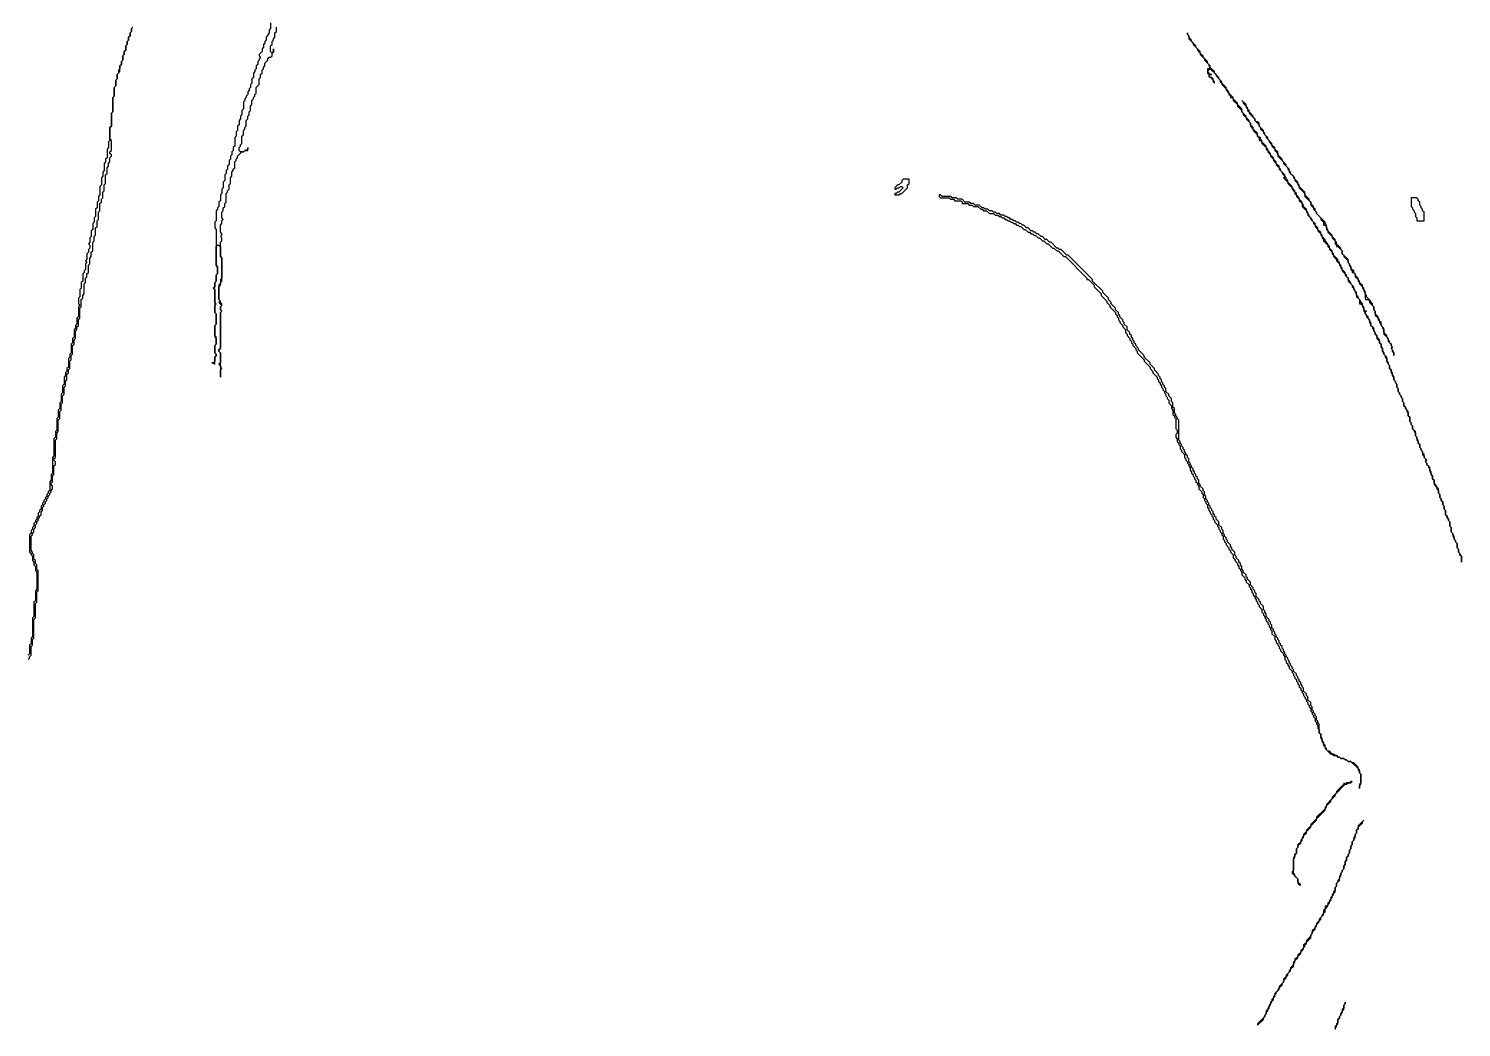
# Model space of a CAD drawing. Header units: metres. Extents: x 0 to 100, y 0 to 141.
# Drawn here: x 14.26 to 39.23, y 81.76 to 99.18 of the extents above; entities that cross this region are included whole.
import ezdxf

# ---------------------------------------------------------------- set-up
doc = ezdxf.new("R2010")
doc.units = ezdxf.units.M

msp = doc.modelspace()

# ---------------------------------------------------------------- linework, layer by layer
for points in [[(14.25, 88.175), (14.275, 88.2), (14.275, 88.225), (14.3, 88.25), (14.3, 88.4), (14.325, 88.425), (14.325, 88.525), (14.35, 88.55), (14.35, 88.875), (14.375, 88.9), (14.375, 89.15), (14.4, 89.175), (14.4, 89.35), (14.425, 89.375), (14.425, 89.725), (14.4, 89.75), (14.4, 89.825), (14.375, 89.85), (14.375, 89.9), (14.35, 89.925), (14.35, 90), (14.325, 90.025), (14.325, 90.05), (14.3, 90.075), (14.3, 90.325), (14.325, 90.35), (14.325, 90.375), (14.35, 90.4), (14.35, 90.45), (14.375, 90.475), (14.375, 90.525), (14.4, 90.55), (14.4, 90.575), (14.425, 90.6), (14.425, 90.625), (14.45, 90.65), (14.45, 90.675), (14.475, 90.7), (14.475, 90.75), (14.5, 90.775), (14.5, 90.825), (14.525, 90.85), (14.525, 90.875), (14.55, 90.9), (14.55, 90.925), (14.575, 90.95), (14.575, 90.975), (14.6, 91), (14.6, 91.025), (14.625, 91.05), (14.625, 91.075), (14.65, 91.1), (14.65, 91.125), (14.675, 91.15), (14.675, 91.2), (14.65, 91.225), (14.65, 91.25), (14.675, 91.275), (14.675, 91.375), (14.7, 91.4), (14.7, 91.55), (14.725, 91.575), (14.725, 91.625), (14.7, 91.65), (14.7, 91.675), (14.725, 91.7), (14.725, 92), (14.75, 92.025), (14.75, 92.125), (14.775, 92.15), (14.775, 92.35), (14.8, 92.375), (14.8, 92.5), (14.825, 92.525), (14.825, 92.625), (14.85, 92.65), (14.85, 92.775), (14.875, 92.8), (14.875, 92.925), (14.9, 92.95), (14.9, 93.025), (14.925, 93.05), (14.925, 93.15), (14.95, 93.175), (14.95, 93.225), (14.975, 93.25), (14.975, 93.375), (15, 93.4), (15, 93.475), (15.025, 93.5), (15.025, 93.65), (15.05, 93.675), (15.05, 93.75), (15.075, 93.775), (15.075, 93.9), (15.1, 93.925), (15.1, 93.975), (15.125, 94), (15.125, 94.1), (15.15, 94.125), (15.15, 94.3), (15.175, 94.325), (15.175, 94.45), (15.2, 94.475), (15.2, 94.525), (15.225, 94.55), (15.225, 94.725), (15.25, 94.75), (15.25, 94.825), (15.275, 94.85), (15.275, 94.9), (15.3, 94.925), (15.3, 95.05), (15.325, 95.075), (15.325, 95.175), (15.35, 95.2), (15.35, 95.275), (15.375, 95.3), (15.375, 95.45), (15.4, 95.475), (15.4, 95.55), (15.425, 95.575), (15.425, 95.7), (15.45, 95.725), (15.45, 95.825), (15.475, 95.85), (15.475, 95.975), (15.5, 96), (15.5, 96.125), (15.525, 96.15), (15.525, 96.2), (15.55, 96.225), (15.55, 96.325), (15.575, 96.35), (15.575, 96.45), (15.6, 96.475), (15.6, 96.625), (15.625, 96.65), (15.625, 96.75), (15.65, 96.775), (15.65, 96.825), (15.675, 96.85), (15.675, 96.925), (15.7, 96.95), (15.7, 96.975), (15.675, 97), (15.675, 97.025), (15.7, 97.05), (15.7, 97.225), (15.675, 97.25), (15.675, 97.45), (15.7, 97.475), (15.7, 97.7), (15.725, 97.725), (15.725, 97.975), (15.75, 98), (15.75, 98.15), (15.775, 98.175), (15.775, 98.275), (15.8, 98.3), (15.8, 98.375), (15.85, 98.425), (15.85, 98.525), (15.875, 98.55), (15.875, 98.6), (15.9, 98.625), (15.9, 98.7), (15.925, 98.725), (15.925, 98.775), (15.95, 98.8), (15.95, 98.875), (15.975, 98.9), (15.975, 98.95), (16, 98.975), (16, 99.025), (16.025, 99.05), (16.025, 99.1), (16.05, 99.125), (16.05, 99.175), (16.075, 99.2)], [(16.075, 99.2), (16.05, 99.175), (16.05, 99.125), (16.025, 99.1), (16.025, 99.05), (16, 99.025), (16, 98.975), (15.975, 98.95), (15.975, 98.9), (15.95, 98.875), (15.95, 98.8), (15.925, 98.775), (15.925, 98.725), (15.9, 98.7), (15.9, 98.625), (15.875, 98.6), (15.875, 98.55), (15.85, 98.525), (15.85, 98.475), (15.825, 98.45), (15.825, 98.4), (15.8, 98.375), (15.8, 98.3), (15.775, 98.275), (15.775, 98.175), (15.75, 98.15), (15.75, 98), (15.725, 97.975), (15.725, 97.725), (15.7, 97.7), (15.7, 97.475), (15.675, 97.45), (15.675, 97.225), (15.65, 97.2), (15.65, 97.1), (15.625, 97.075), (15.625, 96.925), (15.6, 96.9), (15.6, 96.85), (15.575, 96.825), (15.575, 96.7), (15.55, 96.675), (15.55, 96.6), (15.525, 96.575), (15.525, 96.45), (15.5, 96.425), (15.5, 96.275), (15.475, 96.25), (15.475, 96.175), (15.45, 96.15), (15.45, 96.05), (15.425, 96.025), (15.425, 95.9), (15.4, 95.875), (15.4, 95.8), (15.375, 95.775), (15.375, 95.675), (15.35, 95.65), (15.35, 95.55), (15.325, 95.525), (15.325, 95.45), (15.3, 95.425), (15.325, 95.4), (15.325, 95.35), (15.3, 95.325), (15.3, 95.275), (15.275, 95.25), (15.275, 95.15), (15.25, 95.125), (15.275, 95.1), (15.25, 95.075), (15.25, 94.975), (15.225, 94.95), (15.225, 94.925), (15.2, 94.9), (15.2, 94.775), (15.175, 94.75), (15.175, 94.65), (15.15, 94.625), (15.15, 94.5), (15.125, 94.475), (15.125, 94.375), (15.15, 94.35), (15.125, 94.325), (15.125, 94.15), (15.1, 94.125), (15.1, 94.025), (15.075, 94), (15.075, 93.95), (15.05, 93.925), (15.05, 93.8), (15.025, 93.775), (15.025, 93.7), (15, 93.675), (15, 93.525), (14.975, 93.5), (14.975, 93.45), (14.95, 93.425), (14.95, 93.275), (14.925, 93.25), (14.925, 93.2), (14.9, 93.175), (14.9, 93.125), (14.875, 93.1), (14.875, 92.975), (14.85, 92.95), (14.85, 92.825), (14.825, 92.8), (14.825, 92.675), (14.8, 92.65), (14.8, 92.55), (14.775, 92.525), (14.775, 92.4), (14.75, 92.375), (14.75, 92.175), (14.725, 92.15), (14.725, 92.05), (14.7, 92.025), (14.7, 91.725), (14.675, 91.7), (14.675, 91.425), (14.65, 91.4), (14.65, 91.3), (14.625, 91.275), (14.625, 91.125), (14.6, 91.1), (14.6, 91.075), (14.575, 91.05), (14.575, 91.025), (14.55, 91), (14.55, 90.975), (14.525, 90.95), (14.525, 90.925), (14.5, 90.9), (14.5, 90.875), (14.475, 90.85), (14.475, 90.8), (14.45, 90.775), (14.45, 90.75), (14.425, 90.725), (14.425, 90.675), (14.4, 90.65), (14.4, 90.625), (14.375, 90.6), (14.375, 90.575), (14.35, 90.55), (14.35, 90.5), (14.325, 90.475), (14.325, 90.45), (14.3, 90.425), (14.3, 90.375), (14.275, 90.35), (14.275, 90.05), (14.3, 90.025), (14.3, 90), (14.325, 89.975), (14.325, 89.9), (14.35, 89.875), (14.35, 89.825), (14.375, 89.8), (14.375, 89.725), (14.4, 89.7), (14.4, 89.4), (14.375, 89.375), (14.375, 89.2), (14.35, 89.175), (14.35, 88.925), (14.325, 88.9), (14.325, 88.575), (14.3, 88.55), (14.3, 88.45), (14.275, 88.425), (14.275, 88.275), (14.25, 88.25)], [(18.475, 99.275), (18.475, 99.175), (18.45, 99.15), (18.45, 99.1), (18.425, 99.075), (18.425, 99.05), (18.4, 99.025), (18.4, 98.975), (18.375, 98.95), (18.375, 98.925), (18.35, 98.9), (18.35, 98.85), (18.325, 98.825), (18.325, 98.775), (18.275, 98.725), (18.275, 98.7), (18.3, 98.675), (18.275, 98.65), (18.275, 98.625), (18.25, 98.6), (18.25, 98.55), (18.225, 98.525), (18.225, 98.475), (18.2, 98.45), (18.2, 98.425), (18.175, 98.4), (18.175, 98.325), (18.15, 98.3), (18.15, 98.225), (18.125, 98.2), (18.125, 98.15), (18.1, 98.125), (18.1, 98.1), (18.075, 98.075), (18.075, 98.025), (18.05, 98), (18.05, 97.975), (18.025, 97.95), (18.025, 97.925), (18, 97.9), (18, 97.775), (17.975, 97.75), (17.975, 97.675), (17.95, 97.65), (17.95, 97.6), (17.925, 97.575), (17.925, 97.5), (17.9, 97.475), (17.9, 97.4), (17.875, 97.375), (17.875, 97.3), (17.85, 97.275), (17.85, 97.125), (17.825, 97.1), (17.825, 97.05), (17.8, 97.025), (17.8, 96.975), (17.775, 96.95), (17.775, 96.9), (17.75, 96.875), (17.75, 96.8), (17.725, 96.775), (17.725, 96.725), (17.7, 96.7), (17.7, 96.65), (17.675, 96.625), (17.675, 96.525), (17.65, 96.5), (17.65, 96.4), (17.625, 96.375), (17.625, 96.3), (17.6, 96.275), (17.6, 96.175), (17.575, 96.15), (17.575, 96.075), (17.55, 96.05), (17.55, 96.025), (17.525, 96), (17.525, 95.825), (17.5, 95.8), (17.5, 95.7), (17.525, 95.675), (17.525, 95.05), (17.55, 95.025), (17.55, 94.9), (17.525, 94.875), (17.525, 94.775), (17.5, 94.75), (17.5, 94.675), (17.475, 94.65), (17.5, 94.625), (17.5, 94.225), (17.525, 94.2), (17.525, 94.025), (17.5, 94), (17.5, 93.8), (17.525, 93.775), (17.525, 93.675), (17.5, 93.65), (17.5, 93.525), (17.525, 93.5), (17.525, 93.475), (17.5, 93.45), (17.5, 93.375), (17.475, 93.35), (17.45, 93.35), (17.475, 93.35), (17.5, 93.325), (17.5, 93.45), (17.525, 93.475), (17.525, 93.5), (17.5, 93.525), (17.5, 93.65), (17.525, 93.675), (17.525, 93.8), (17.5, 93.825), (17.5, 94), (17.525, 94.025), (17.525, 94.2), (17.5, 94.225), (17.5, 94.35), (17.525, 94.375), (17.5, 94.4), (17.5, 94.625), (17.475, 94.65), (17.5, 94.675), (17.5, 94.75), (17.525, 94.775), (17.525, 94.875), (17.55, 94.9), (17.55, 95.025), (17.525, 95.05), (17.525, 95.375), (17.55, 95.4), (17.575, 95.4), (17.6, 95.375), (17.6, 95.2), (17.625, 95.175), (17.625, 94.825), (17.6, 94.8), (17.6, 94.725), (17.575, 94.7), (17.575, 94.45), (17.6, 94.425), (17.575, 94.4), (17.625, 94.35), (17.6, 94.325), (17.6, 94.275), (17.625, 94.25), (17.6, 94.225), (17.6, 93.6), (17.575, 93.575), (17.575, 93.55), (17.6, 93.525), (17.6, 93.35), (17.575, 93.325), (17.6, 93.3), (17.6, 93.1), (17.6, 93.225), (17.625, 93.25), (17.6, 93.275), (17.6, 93.525), (17.575, 93.55), (17.575, 93.575), (17.6, 93.6), (17.6, 94.225), (17.625, 94.25), (17.6, 94.275), (17.6, 94.325), (17.625, 94.35), (17.625, 94.375), (17.6, 94.4), (17.6, 94.425), (17.575, 94.45), (17.575, 94.675), (17.6, 94.7), (17.6, 94.75), (17.625, 94.775), (17.625, 95.175), (17.6, 95.2), (17.6, 95.45), (17.625, 95.475), (17.625, 95.525), (17.6, 95.55), (17.625, 95.575), (17.625, 95.6), (17.6, 95.625), (17.6, 95.75), (17.625, 95.775), (17.625, 95.825), (17.65, 95.85), (17.625, 95.875), (17.625, 95.975), (17.65, 96), (17.65, 96.05), (17.675, 96.075), (17.675, 96.125), (17.7, 96.15), (17.7, 96.3), (17.725, 96.325), (17.725, 96.35), (17.75, 96.375), (17.75, 96.45), (17.775, 96.475), (17.775, 96.575), (17.8, 96.6), (17.8, 96.675), (17.825, 96.7), (17.825, 96.725), (17.85, 96.75), (17.85, 96.85), (17.875, 96.875), (17.875, 96.9), (17.9, 96.925), (17.9, 96.95), (17.975, 97.025), (18, 97.025), (18.025, 97.05), (18.075, 97.05), (18.075, 97.1), (18.075, 97.075), (18.05, 97.05), (18.025, 97.05), (18, 97.025), (17.95, 97.025), (17.925, 97.05), (17.925, 97.1), (17.95, 97.125), (17.95, 97.15), (17.975, 97.175), (17.975, 97.3), (18, 97.325), (18, 97.4), (18.025, 97.425), (18.025, 97.45), (18.05, 97.475), (18.05, 97.575), (18.075, 97.6), (18.075, 97.65), (18.1, 97.675), (18.1, 97.725), (18.125, 97.75), (18.125, 97.825), (18.15, 97.85), (18.15, 97.925), (18.175, 97.95), (18.175, 97.975), (18.2, 98), (18.2, 98.025), (18.225, 98.05), (18.225, 98.15), (18.275, 98.2), (18.275, 98.3), (18.3, 98.325), (18.3, 98.375), (18.325, 98.4), (18.325, 98.45), (18.35, 98.475), (18.35, 98.5), (18.375, 98.525), (18.375, 98.575), (18.425, 98.625), (18.425, 98.65), (18.45, 98.675), (18.475, 98.675), (18.5, 98.7), (18.5, 98.75), (18.525, 98.775), (18.525, 98.825), (18.525, 98.775), (18.5, 98.75), (18.475, 98.775), (18.475, 98.875), (18.5, 98.9), (18.5, 98.95), (18.525, 98.975), (18.525, 99), (18.55, 99.025), (18.55, 99.1), (18.575, 99.125), (18.575, 99.2)], [(37.025, 81.75), (37.05, 81.775), (37.05, 81.8), (37.075, 81.825), (37.075, 81.9), (37.1, 81.925), (37.1, 81.95), (37.125, 81.975), (37.125, 82), (37.15, 82.025), (37.15, 82.05), (37.175, 82.075), (37.175, 82.15), (37.2, 82.175), (37.2, 82.2), (37.2, 82.175), (37.175, 82.15), (37.175, 82.1), (37.15, 82.075), (37.15, 82.025), (37.125, 82), (37.125, 81.975), (37.1, 81.95), (37.1, 81.925), (37.075, 81.9), (37.075, 81.85), (37.05, 81.825), (37.05, 81.8), (37.025, 81.775), (37.025, 81.725)]]:
    msp.add_lwpolyline(points)
for points in [[(34.45, 99.1), (34.45, 99.075), (34.475, 99.05), (34.475, 99), (34.55, 98.925), (34.55, 98.9), (34.625, 98.825), (34.625, 98.8), (34.675, 98.75), (34.675, 98.725), (34.75, 98.65), (34.75, 98.625), (34.825, 98.55), (34.825, 98.525), (34.85, 98.5), (34.825, 98.475), (34.8, 98.475), (34.8, 98.4), (34.825, 98.375), (34.825, 98.35), (34.9, 98.275), (34.9, 98.25), (34.925, 98.225), (34.925, 98.25), (34.9, 98.275), (34.9, 98.3), (34.875, 98.325), (34.85, 98.325), (34.825, 98.35), (34.85, 98.375), (34.875, 98.375), (34.85, 98.375), (34.8, 98.425), (34.85, 98.475), (34.95, 98.375), (34.95, 98.35), (35.025, 98.275), (35.025, 98.25), (35.05, 98.225), (35.05, 98.2), (35.125, 98.125), (35.125, 98.1), (35.175, 98.05), (35.175, 98.025), (35.2, 98), (35.2, 97.975), (35.225, 97.975), (35.25, 97.95), (35.25, 97.925), (35.325, 97.85), (35.325, 97.825), (35.4, 97.75), (35.4, 97.725), (35.425, 97.7), (35.425, 97.675), (35.475, 97.625), (35.475, 97.6), (35.55, 97.525), (35.55, 97.475), (35.6, 97.425), (35.6, 97.4), (35.675, 97.325), (35.675, 97.3), (35.7, 97.275), (35.7, 97.225), (35.725, 97.225), (35.75, 97.2), (35.75, 97.175), (35.825, 97.1), (35.825, 97.075), (35.85, 97.05), (35.85, 97.025), (35.9, 96.975), (35.9, 96.95), (35.95, 96.9), (35.95, 96.875), (36, 96.825), (36, 96.8), (36.05, 96.75), (36.05, 96.725), (36.1, 96.675), (36.1, 96.65), (36.15, 96.6), (36.125, 96.575), (36.2, 96.5), (36.2, 96.475), (36.275, 96.4), (36.275, 96.375), (36.325, 96.325), (36.325, 96.3), (36.35, 96.275), (36.35, 96.25), (36.4, 96.2), (36.4, 96.175), (36.45, 96.125), (36.45, 96.075), (36.525, 96), (36.525, 95.975), (36.55, 95.95), (36.55, 95.925), (36.6, 95.875), (36.6, 95.85), (36.65, 95.8), (36.65, 95.775), (36.675, 95.75), (36.675, 95.725), (36.725, 95.675), (36.725, 95.65), (36.775, 95.6), (36.775, 95.575), (36.8, 95.55), (36.8, 95.525), (36.825, 95.5), (36.825, 95.475), (36.9, 95.4), (36.9, 95.375), (36.925, 95.35), (36.925, 95.325), (36.975, 95.275), (36.975, 95.25), (37, 95.225), (37, 95.2), (37.05, 95.15), (37.05, 95.125), (37.1, 95.075), (37.1, 95.05), (37.125, 95.025), (37.125, 95), (37.15, 94.975), (37.15, 94.95), (37.2, 94.9), (37.2, 94.875), (37.25, 94.825), (37.25, 94.775), (37.325, 94.7), (37.325, 94.675), (37.35, 94.65), (37.35, 94.625), (37.375, 94.6), (37.375, 94.575), (37.4, 94.55), (37.4, 94.5), (37.45, 94.45), (37.45, 94.375), (37.475, 94.375), (37.5, 94.35), (37.5, 94.325), (37.525, 94.3), (37.525, 94.25), (37.55, 94.225), (37.55, 94.2), (37.575, 94.175), (37.575, 94.15), (37.625, 94.1), (37.625, 94.05), (37.65, 94.025), (37.65, 94), (37.675, 93.975), (37.675, 93.95), (37.7, 93.925), (37.7, 93.9), (37.725, 93.875), (37.725, 93.85), (37.75, 93.825), (37.75, 93.775), (37.8, 93.725), (37.8, 93.7), (37.825, 93.675), (37.825, 93.625), (37.85, 93.6), (37.85, 93.55), (37.875, 93.525), (37.875, 93.5), (37.9, 93.475), (37.9, 93.45), (37.925, 93.425), (37.925, 93.375), (37.95, 93.35), (37.95, 93.325), (37.975, 93.3), (37.975, 93.25), (38, 93.225), (38, 93.175), (38.025, 93.15), (38.025, 93.125), (38.05, 93.1), (38.05, 93.05), (38.075, 93.025), (38.075, 93), (38.1, 92.975), (38.1, 92.925), (38.125, 92.9), (38.125, 92.85), (38.15, 92.825), (38.15, 92.8), (38.175, 92.775), (38.175, 92.75), (38.2, 92.725), (38.2, 92.675), (38.225, 92.65), (38.225, 92.6), (38.25, 92.575), (38.25, 92.55), (38.275, 92.525), (38.275, 92.5), (38.3, 92.475), (38.3, 92.425), (38.325, 92.4), (38.325, 92.325), (38.35, 92.3), (38.35, 92.275), (38.375, 92.25), (38.375, 92.2), (38.4, 92.175), (38.4, 92.15), (38.425, 92.125), (38.425, 92.075), (38.45, 92.05), (38.45, 92), (38.475, 91.975), (38.475, 91.95), (38.5, 91.925), (38.5, 91.875), (38.525, 91.85), (38.525, 91.825), (38.55, 91.8), (38.55, 91.75), (38.575, 91.725), (38.575, 91.7), (38.6, 91.675), (38.6, 91.625), (38.625, 91.6), (38.625, 91.575), (38.65, 91.55), (38.65, 91.525), (38.675, 91.5), (38.675, 91.45), (38.7, 91.425), (38.7, 91.4), (38.725, 91.375), (38.725, 91.325), (38.75, 91.3), (38.75, 91.225), (38.8, 91.175), (38.8, 91.15), (38.825, 91.125), (38.825, 91.075), (38.85, 91.05), (38.85, 91), (38.875, 90.975), (38.875, 90.95), (38.9, 90.925), (38.9, 90.875), (38.925, 90.85), (38.925, 90.8), (38.95, 90.775), (38.95, 90.7), (38.975, 90.675), (38.975, 90.65), (39, 90.625), (39, 90.6), (39.025, 90.575), (39.025, 90.5), (39.05, 90.475), (39.05, 90.4), (39.075, 90.375), (39.075, 90.325), (39.1, 90.3), (39.1, 90.275), (39.125, 90.25), (39.125, 90.225), (39.15, 90.2), (39.15, 90.125), (39.175, 90.1), (39.175, 90.05), (39.2, 90.025), (39.2, 90), (39.225, 89.975), (39.225, 89.875), (39.225, 89.975), (39.2, 90), (39.2, 90.025), (39.175, 90.05), (39.175, 90.1), (39.15, 90.125), (39.15, 90.2), (39.125, 90.225), (39.125, 90.25), (39.1, 90.275), (39.1, 90.325), (39.075, 90.35), (39.075, 90.375), (39.05, 90.4), (39.05, 90.475), (39.025, 90.5), (39.025, 90.575), (39, 90.6), (39, 90.625), (38.975, 90.65), (38.975, 90.675), (38.95, 90.7), (38.95, 90.775), (38.925, 90.8), (38.925, 90.85), (38.9, 90.875), (38.9, 90.925), (38.875, 90.95), (38.875, 90.975), (38.85, 91), (38.85, 91.05), (38.825, 91.075), (38.825, 91.15), (38.8, 91.175), (38.8, 91.2), (38.75, 91.25), (38.75, 91.3), (38.725, 91.325), (38.725, 91.375), (38.7, 91.4), (38.7, 91.45), (38.675, 91.475), (38.675, 91.525), (38.625, 91.575), (38.625, 91.6), (38.6, 91.625), (38.625, 91.65), (38.575, 91.7), (38.575, 91.75), (38.55, 91.775), (38.55, 91.8), (38.525, 91.825), (38.525, 91.85), (38.5, 91.875), (38.5, 91.925), (38.475, 91.95), (38.475, 92), (38.45, 92.025), (38.45, 92.05), (38.425, 92.075), (38.425, 92.15), (38.375, 92.2), (38.375, 92.25), (38.35, 92.275), (38.35, 92.3), (38.325, 92.325), (38.325, 92.4), (38.3, 92.425), (38.3, 92.5), (38.25, 92.55), (38.25, 92.575), (38.225, 92.6), (38.225, 92.65), (38.2, 92.675), (38.2, 92.725), (38.175, 92.75), (38.175, 92.775), (38.15, 92.8), (38.15, 92.825), (38.125, 92.85), (38.125, 92.9), (38.1, 92.925), (38.1, 92.975), (38.075, 93), (38.075, 93.025), (38.05, 93.05), (38.05, 93.1), (38.025, 93.125), (38.025, 93.175), (38, 93.2), (38, 93.225), (37.975, 93.25), (37.975, 93.3), (37.95, 93.325), (37.95, 93.35), (37.925, 93.375), (37.925, 93.45), (37.875, 93.5), (37.875, 93.525), (37.85, 93.55), (37.85, 93.6), (37.825, 93.625), (37.825, 93.675), (37.8, 93.7), (37.8, 93.75), (37.75, 93.8), (37.75, 93.825), (37.725, 93.85), (37.725, 93.875), (37.7, 93.9), (37.7, 93.95), (37.65, 94), (37.65, 94.05), (37.625, 94.075), (37.625, 94.1), (37.6, 94.125), (37.6, 94.15), (37.55, 94.2), (37.55, 94.225), (37.575, 94.25), (37.55, 94.25), (37.525, 94.275), (37.525, 94.325), (37.5, 94.35), (37.5, 94.375), (37.475, 94.4), (37.475, 94.425), (37.425, 94.475), (37.425, 94.5), (37.4, 94.525), (37.4, 94.575), (37.35, 94.625), (37.35, 94.675), (37.3, 94.725), (37.3, 94.75), (37.25, 94.8), (37.25, 94.825), (37.225, 94.85), (37.225, 94.875), (37.2, 94.9), (37.2, 94.925), (37.15, 94.975), (37.15, 95), (37.125, 95.025), (37.125, 95.05), (37.1, 95.075), (37.1, 95.1), (37.075, 95.125), (37.075, 95.15), (37, 95.225), (37, 95.25), (36.975, 95.275), (36.975, 95.3), (36.925, 95.35), (36.925, 95.375), (36.9, 95.4), (36.9, 95.425), (36.85, 95.475), (36.85, 95.5), (36.8, 95.55), (36.8, 95.575), (36.775, 95.6), (36.775, 95.625), (36.725, 95.675), (36.725, 95.7), (36.675, 95.75), (36.675, 95.775), (36.625, 95.825), (36.625, 95.85), (36.575, 95.9), (36.575, 95.925), (36.55, 95.95), (36.55, 95.975), (36.525, 96), (36.525, 96.025), (36.475, 96.075), (36.475, 96.1), (36.45, 96.125), (36.45, 96.15), (36.4, 96.2), (36.4, 96.225), (36.35, 96.275), (36.35, 96.3), (36.325, 96.325), (36.325, 96.35), (36.275, 96.4), (36.275, 96.425), (36.2, 96.5), (36.2, 96.525), (36.175, 96.55), (36.175, 96.575), (36.15, 96.6), (36.15, 96.625), (36.075, 96.7), (36.075, 96.725), (36.05, 96.75), (36.05, 96.775), (36, 96.825), (36, 96.85), (35.95, 96.9), (35.95, 96.925), (35.9, 96.975), (35.9, 97), (35.85, 97.05), (35.85, 97.075), (35.825, 97.1), (35.825, 97.125), (35.75, 97.2), (35.75, 97.225), (35.725, 97.25), (35.725, 97.275), (35.7, 97.275), (35.675, 97.3), (35.675, 97.35), (35.6, 97.425), (35.6, 97.45), (35.55, 97.5), (35.55, 97.525), (35.525, 97.55), (35.525, 97.575), (35.475, 97.625), (35.475, 97.65), (35.4, 97.725), (35.4, 97.775), (35.325, 97.85), (35.325, 97.875), (35.25, 97.95), (35.25, 97.975), (35.175, 98.05), (35.175, 98.075), (35.125, 98.125), (35.125, 98.15), (35.05, 98.225), (35.05, 98.25), (35, 98.3), (35, 98.325), (34.925, 98.4), (34.925, 98.425), (34.85, 98.5), (34.85, 98.525), (34.8, 98.575), (34.8, 98.6), (34.725, 98.675), (34.725, 98.7), (34.675, 98.75), (34.675, 98.775), (34.6, 98.85), (34.6, 98.875), (34.525, 98.95), (34.525, 98.975), (34.475, 99.025), (34.475, 99.05), (34.45, 99.075)], [(35.4, 97.925), (35.425, 97.9), (35.425, 97.875), (35.475, 97.825), (35.475, 97.8), (35.5, 97.775), (35.5, 97.75), (35.525, 97.725), (35.525, 97.7), (35.625, 97.6), (35.625, 97.575), (35.7, 97.5), (35.7, 97.475), (35.725, 97.45), (35.725, 97.425), (35.775, 97.375), (35.775, 97.35), (35.825, 97.3), (35.825, 97.275), (35.875, 97.225), (35.875, 97.2), (35.925, 97.15), (35.925, 97.125), (35.975, 97.075), (35.975, 97.05), (36.025, 97), (36.025, 96.95), (36.125, 96.85), (36.125, 96.825), (36.2, 96.75), (36.2, 96.725), (36.225, 96.7), (36.225, 96.675), (36.3, 96.6), (36.3, 96.575), (36.325, 96.55), (36.325, 96.525), (36.375, 96.475), (36.375, 96.45), (36.4, 96.425), (36.4, 96.4), (36.5, 96.3), (36.5, 96.25), (36.6, 96.15), (36.6, 96.1), (36.65, 96.05), (36.65, 96.025), (36.7, 95.975), (36.7, 95.95), (36.775, 95.875), (36.775, 95.85), (36.825, 95.8), (36.825, 95.75), (36.85, 95.75), (36.875, 95.725), (36.875, 95.675), (36.9, 95.65), (36.9, 95.625), (36.975, 95.55), (36.975, 95.525), (37.025, 95.475), (37.025, 95.425), (37.05, 95.4), (37.05, 95.375), (37.075, 95.375), (37.15, 95.3), (37.15, 95.25), (37.175, 95.225), (37.175, 95.2), (37.25, 95.125), (37.25, 95.1), (37.275, 95.075), (37.275, 95.05), (37.3, 95.025), (37.3, 94.975), (37.325, 94.95), (37.325, 94.925), (37.35, 94.925), (37.375, 94.9), (37.375, 94.85), (37.425, 94.8), (37.425, 94.775), (37.45, 94.75), (37.45, 94.725), (37.5, 94.675), (37.5, 94.65), (37.525, 94.625), (37.525, 94.6), (37.55, 94.575), (37.55, 94.45), (37.6, 94.45), (37.625, 94.425), (37.625, 94.4), (37.7, 94.325), (37.7, 94.275), (37.725, 94.25), (37.725, 94.175), (37.775, 94.125), (37.775, 94.1), (37.8, 94.075), (37.8, 94.05), (37.825, 94.025), (37.825, 94), (37.85, 93.975), (37.85, 93.95), (37.875, 93.925), (37.875, 93.85), (37.95, 93.775), (37.95, 93.725), (38, 93.675), (38, 93.65), (38.025, 93.625), (38, 93.6), (38.025, 93.575), (38.025, 93.55), (38.05, 93.525), (38.05, 93.475), (38.05, 93.525), (38.025, 93.55), (38.025, 93.575), (38, 93.6), (38.025, 93.625), (38, 93.65), (38, 93.675), (37.975, 93.7), (37.975, 93.725), (37.95, 93.75), (37.95, 93.775), (37.925, 93.8), (37.925, 93.825), (37.875, 93.875), (37.875, 93.95), (37.825, 94), (37.825, 94.05), (37.8, 94.075), (37.8, 94.1), (37.775, 94.125), (37.775, 94.15), (37.725, 94.2), (37.725, 94.25), (37.7, 94.275), (37.7, 94.325), (37.675, 94.35), (37.675, 94.375), (37.65, 94.4), (37.65, 94.425), (37.575, 94.5), (37.575, 94.525), (37.55, 94.55), (37.55, 94.6), (37.525, 94.625), (37.525, 94.65), (37.5, 94.675), (37.5, 94.7), (37.45, 94.75), (37.45, 94.775), (37.425, 94.8), (37.425, 94.825), (37.375, 94.875), (37.375, 94.9), (37.35, 94.925), (37.35, 94.95), (37.3, 95), (37.3, 95.025), (37.275, 95.05), (37.275, 95.075), (37.25, 95.1), (37.25, 95.15), (37.15, 95.25), (37.15, 95.3), (37.125, 95.325), (37.125, 95.35), (37.05, 95.425), (37.05, 95.45), (37.025, 95.475), (37.025, 95.5), (36.975, 95.55), (36.975, 95.575), (36.9, 95.65), (36.9, 95.675), (36.875, 95.7), (36.875, 95.75), (36.85, 95.775), (36.85, 95.8), (36.7, 95.95), (36.7, 95.975), (36.675, 96), (36.675, 96.025), (36.65, 96.05), (36.65, 96.075), (36.6, 96.125), (36.6, 96.15), (36.575, 96.175), (36.575, 96.2), (36.5, 96.275), (36.5, 96.325), (36.4, 96.425), (36.4, 96.45), (36.375, 96.475), (36.375, 96.5), (36.325, 96.55), (36.325, 96.575), (36.25, 96.65), (36.25, 96.675), (36.225, 96.7), (36.225, 96.725), (36.175, 96.775), (36.175, 96.8), (36.1, 96.875), (36.1, 96.9), (36.025, 96.975), (36.025, 97.025), (35.975, 97.075), (35.975, 97.1), (35.925, 97.15), (35.925, 97.175), (35.85, 97.25), (35.85, 97.275), (35.8, 97.325), (35.8, 97.35), (35.775, 97.375), (35.775, 97.4), (35.7, 97.475), (35.7, 97.525), (35.675, 97.55), (35.65, 97.55), (35.625, 97.575), (35.625, 97.6), (35.6, 97.625), (35.6, 97.65), (35.525, 97.725), (35.525, 97.75), (35.5, 97.775), (35.5, 97.8), (35.475, 97.825), (35.475, 97.85)], [(29.5, 96.55), (29.475, 96.525), (29.475, 96.5), (29.425, 96.45), (29.4, 96.45), (29.35, 96.4), (29.35, 96.375), (29.375, 96.375), (29.4, 96.4), (29.425, 96.4), (29.45, 96.425), (29.475, 96.425), (29.5, 96.4), (29.425, 96.325), (29.4, 96.325), (29.375, 96.3), (29.35, 96.3), (29.35, 96.275), (29.425, 96.275), (29.45, 96.3), (29.475, 96.3), (29.575, 96.4), (29.575, 96.45), (29.6, 96.475), (29.6, 96.55)], [(30.125, 96.275), (30.125, 96.25), (30.15, 96.225), (30.3, 96.225), (30.325, 96.2), (30.375, 96.2), (30.4, 96.175), (30.5, 96.175), (30.525, 96.15), (30.525, 96.125), (30.625, 96.125), (30.65, 96.1), (30.7, 96.1), (30.725, 96.075), (30.8, 96.075), (30.85, 96.025), (30.875, 96.025), (30.9, 96), (30.95, 96), (31, 95.95), (31.075, 95.95), (31.1, 95.925), (31.15, 95.925), (31.175, 95.9), (31.2, 95.9), (31.225, 95.875), (31.25, 95.875), (31.275, 95.85), (31.3, 95.85), (31.325, 95.825), (31.35, 95.825), (31.375, 95.8), (31.4, 95.8), (31.425, 95.775), (31.45, 95.775), (31.475, 95.75), (31.5, 95.75), (31.525, 95.725), (31.55, 95.725), (31.6, 95.675), (31.625, 95.675), (31.675, 95.625), (31.7, 95.625), (31.725, 95.6), (31.75, 95.6), (31.775, 95.575), (31.8, 95.575), (31.85, 95.525), (31.875, 95.525), (31.925, 95.475), (31.95, 95.475), (32, 95.425), (32.025, 95.425), (32.1, 95.35), (32.125, 95.35), (32.175, 95.3), (32.2, 95.3), (32.3, 95.2), (32.325, 95.2), (32.7, 94.825), (32.7, 94.8), (32.725, 94.8), (32.825, 94.7), (32.825, 94.675), (32.95, 94.55), (32.95, 94.525), (33.05, 94.425), (33.05, 94.4), (33.1, 94.35), (33.1, 94.325), (33.2, 94.225), (33.2, 94.2), (33.225, 94.175), (33.225, 94.15), (33.25, 94.125), (33.25, 94.1), (33.275, 94.075), (33.275, 94.05), (33.325, 94), (33.325, 93.975), (33.375, 93.925), (33.375, 93.875), (33.4, 93.85), (33.4, 93.825), (33.45, 93.775), (33.45, 93.75), (33.475, 93.725), (33.475, 93.7), (33.5, 93.675), (33.5, 93.65), (33.55, 93.6), (33.55, 93.575), (33.575, 93.55), (33.575, 93.525), (33.7, 93.4), (33.7, 93.375), (33.8, 93.275), (33.8, 93.25), (33.85, 93.2), (33.85, 93.175), (33.925, 93.1), (33.925, 93.075), (33.95, 93.05), (33.95, 93.025), (33.975, 93), (33.975, 92.975), (34, 92.95), (34, 92.925), (34.025, 92.9), (34.025, 92.875), (34.05, 92.85), (34.05, 92.825), (34.075, 92.8), (34.075, 92.775), (34.1, 92.75), (34.1, 92.725), (34.125, 92.7), (34.125, 92.65), (34.175, 92.6), (34.175, 92.55), (34.2, 92.525), (34.2, 92.45), (34.225, 92.425), (34.225, 92.4), (34.25, 92.375), (34.25, 92.2), (34.275, 92.175), (34.275, 92.125), (34.25, 92.1), (34.25, 92.05), (34.275, 92.025), (34.275, 91.975), (34.3, 91.95), (34.3, 91.925), (34.325, 91.9), (34.325, 91.85), (34.35, 91.825), (34.35, 91.8), (34.4, 91.75), (34.4, 91.7), (34.425, 91.675), (34.425, 91.65), (34.45, 91.625), (34.45, 91.6), (34.475, 91.575), (34.475, 91.55), (34.5, 91.525), (34.5, 91.475), (34.525, 91.45), (34.525, 91.425), (34.55, 91.4), (34.55, 91.375), (34.575, 91.35), (34.575, 91.325), (34.6, 91.3), (34.6, 91.275), (34.625, 91.25), (34.625, 91.225), (34.65, 91.2), (34.65, 91.15), (34.7, 91.1), (34.7, 91.075), (34.725, 91.05), (34.725, 91), (34.75, 90.975), (34.75, 90.95), (34.775, 90.925), (34.775, 90.9), (34.8, 90.875), (34.8, 90.825), (34.825, 90.8), (34.825, 90.775), (34.85, 90.75), (34.85, 90.725), (34.875, 90.7), (34.875, 90.675), (34.9, 90.65), (34.9, 90.625), (34.925, 90.6), (34.925, 90.575), (34.975, 90.525), (34.975, 90.5), (35, 90.475), (35, 90.45), (35.025, 90.425), (35.025, 90.4), (35.05, 90.375), (35.05, 90.35), (35.075, 90.325), (35.075, 90.275), (35.1, 90.25), (35.1, 90.225), (35.125, 90.2), (35.125, 90.175), (35.175, 90.125), (35.175, 90.1), (35.2, 90.075), (35.2, 90.05), (35.25, 90), (35.25, 89.95), (35.275, 89.925), (35.275, 89.9), (35.325, 89.85), (35.325, 89.825), (35.35, 89.8), (35.35, 89.775), (35.375, 89.75), (35.375, 89.725), (35.4, 89.7), (35.4, 89.65), (35.45, 89.6), (35.45, 89.575), (35.475, 89.55), (35.475, 89.525), (35.525, 89.475), (35.525, 89.45), (35.55, 89.425), (35.55, 89.4), (35.575, 89.375), (35.575, 89.35), (35.6, 89.325), (35.6, 89.3), (35.625, 89.275), (35.625, 89.25), (35.65, 89.225), (35.65, 89.2), (35.675, 89.175), (35.675, 89.15), (35.7, 89.125), (35.7, 89.1), (35.75, 89.05), (35.75, 89), (35.775, 88.975), (35.775, 88.95), (35.8, 88.925), (35.8, 88.9), (35.825, 88.875), (35.825, 88.85), (35.85, 88.825), (35.85, 88.8), (35.875, 88.775), (35.875, 88.75), (35.9, 88.725), (35.9, 88.7), (35.925, 88.675), (35.925, 88.625), (35.975, 88.575), (35.975, 88.525), (36, 88.5), (36, 88.475), (36.025, 88.45), (36.025, 88.425), (36.05, 88.4), (36.05, 88.375), (36.075, 88.35), (36.075, 88.325), (36.125, 88.275), (36.125, 88.25), (36.15, 88.225), (36.15, 88.175), (36.175, 88.15), (36.175, 88.125), (36.2, 88.1), (36.2, 88.075), (36.225, 88.05), (36.225, 88.025), (36.275, 87.975), (36.275, 87.95), (36.3, 87.925), (36.3, 87.9), (36.325, 87.875), (36.325, 87.85), (36.35, 87.825), (36.35, 87.8), (36.375, 87.775), (36.375, 87.75), (36.4, 87.725), (36.4, 87.7), (36.425, 87.675), (36.425, 87.65), (36.45, 87.625), (36.45, 87.6), (36.475, 87.575), (36.475, 87.55), (36.5, 87.525), (36.5, 87.5), (36.525, 87.475), (36.525, 87.45), (36.55, 87.425), (36.55, 87.4), (36.575, 87.375), (36.575, 87.35), (36.6, 87.325), (36.6, 87.275), (36.625, 87.25), (36.625, 87.225), (36.65, 87.2), (36.65, 87.175), (36.675, 87.15), (36.675, 87.1), (36.7, 87.075), (36.7, 87.05), (36.725, 87.025), (36.725, 86.975), (36.75, 86.95), (36.75, 86.9), (36.775, 86.875), (36.775, 86.8), (36.8, 86.775), (36.8, 86.75), (36.825, 86.725), (36.825, 86.675), (36.85, 86.65), (36.85, 86.625), (36.95, 86.525), (36.975, 86.525), (37, 86.5), (37.05, 86.5), (37.075, 86.475), (37.1, 86.475), (37.125, 86.45), (37.175, 86.45), (37.2, 86.425), (37.225, 86.425), (37.25, 86.4), (37.3, 86.4), (37.425, 86.275), (37.425, 86.25), (37.45, 86.225), (37.45, 86.2), (37.475, 86.175), (37.475, 86.025), (37.45, 86), (37.45, 85.925), (37.45, 85.975), (37.475, 86), (37.475, 86.175), (37.45, 86.2), (37.45, 86.25), (37.425, 86.275), (37.425, 86.3), (37.35, 86.375), (37.325, 86.375), (37.3, 86.4), (37.25, 86.4), (37.225, 86.425), (37.2, 86.425), (37.175, 86.45), (37.125, 86.45), (37.1, 86.475), (37.075, 86.475), (37.05, 86.5), (37.025, 86.5), (37, 86.525), (36.975, 86.525), (36.925, 86.575), (36.9, 86.575), (36.875, 86.6), (36.875, 86.625), (36.85, 86.65), (36.85, 86.675), (36.825, 86.7), (36.825, 86.725), (36.8, 86.75), (36.8, 86.8), (36.775, 86.825), (36.775, 86.875), (36.75, 86.9), (36.75, 87.05), (36.725, 87.075), (36.725, 87.1), (36.7, 87.125), (36.7, 87.175), (36.675, 87.2), (36.675, 87.225), (36.65, 87.25), (36.65, 87.275), (36.625, 87.3), (36.625, 87.35), (36.6, 87.375), (36.6, 87.425), (36.55, 87.475), (36.55, 87.525), (36.525, 87.55), (36.525, 87.575), (36.475, 87.625), (36.475, 87.675), (36.45, 87.7), (36.45, 87.725), (36.425, 87.75), (36.425, 87.775), (36.4, 87.8), (36.4, 87.825), (36.375, 87.85), (36.375, 87.875), (36.35, 87.9), (36.35, 87.925), (36.3, 87.975), (36.3, 88), (36.275, 88.025), (36.275, 88.05), (36.25, 88.075), (36.25, 88.1), (36.225, 88.125), (36.225, 88.15), (36.2, 88.175), (36.2, 88.2), (36.175, 88.225), (36.175, 88.25), (36.15, 88.275), (36.15, 88.3), (36.125, 88.325), (36.125, 88.35), (36.1, 88.375), (36.1, 88.4), (36.075, 88.425), (36.075, 88.45), (36.05, 88.475), (36.05, 88.5), (36.025, 88.525), (36.025, 88.55), (36, 88.575), (36, 88.6), (35.975, 88.625), (35.975, 88.65), (35.95, 88.675), (35.95, 88.7), (35.925, 88.725), (35.925, 88.775), (35.9, 88.8), (35.9, 88.825), (35.875, 88.85), (35.875, 88.875), (35.825, 88.925), (35.825, 88.975), (35.8, 89), (35.8, 89.025), (35.775, 89.05), (35.775, 89.1), (35.725, 89.15), (35.725, 89.175), (35.7, 89.2), (35.7, 89.225), (35.65, 89.275), (35.65, 89.325), (35.625, 89.35), (35.625, 89.375), (35.6, 89.4), (35.6, 89.425), (35.55, 89.475), (35.55, 89.525), (35.5, 89.575), (35.5, 89.6), (35.475, 89.625), (35.475, 89.65), (35.425, 89.7), (35.425, 89.725), (35.4, 89.75), (35.4, 89.8), (35.375, 89.825), (35.375, 89.85), (35.35, 89.875), (35.35, 89.9), (35.3, 89.95), (35.3, 89.975), (35.275, 90), (35.275, 90.05), (35.225, 90.1), (35.225, 90.125), (35.2, 90.15), (35.2, 90.175), (35.15, 90.225), (35.15, 90.25), (35.125, 90.275), (35.125, 90.3), (35.1, 90.325), (35.1, 90.35), (35.075, 90.375), (35.075, 90.425), (35.05, 90.45), (35.05, 90.475), (35, 90.525), (35, 90.575), (34.95, 90.625), (34.95, 90.65), (34.925, 90.675), (34.925, 90.7), (34.9, 90.725), (34.9, 90.75), (34.875, 90.775), (34.875, 90.8), (34.85, 90.825), (34.85, 90.85), (34.825, 90.875), (34.825, 90.9), (34.8, 90.925), (34.8, 90.95), (34.775, 90.975), (34.775, 91.025), (34.75, 91.05), (34.75, 91.1), (34.725, 91.125), (34.725, 91.15), (34.675, 91.2), (34.675, 91.225), (34.65, 91.25), (34.65, 91.3), (34.625, 91.325), (34.625, 91.35), (34.6, 91.375), (34.6, 91.4), (34.575, 91.425), (34.575, 91.45), (34.55, 91.475), (34.55, 91.5), (34.525, 91.525), (34.525, 91.55), (34.5, 91.575), (34.5, 91.6), (34.475, 91.625), (34.475, 91.675), (34.45, 91.7), (34.45, 91.725), (34.425, 91.75), (34.425, 91.775), (34.4, 91.8), (34.4, 91.825), (34.375, 91.85), (34.375, 91.875), (34.35, 91.9), (34.35, 91.925), (34.325, 91.95), (34.325, 91.975), (34.3, 92), (34.3, 92.35), (34.275, 92.375), (34.275, 92.4), (34.25, 92.425), (34.25, 92.45), (34.225, 92.475), (34.225, 92.55), (34.2, 92.575), (34.2, 92.65), (34.175, 92.675), (34.175, 92.725), (34.125, 92.775), (34.125, 92.8), (34.075, 92.85), (34.075, 92.9), (34.05, 92.925), (34.05, 92.95), (34.025, 92.975), (34.025, 93), (34, 93.025), (34, 93.05), (33.975, 93.075), (33.975, 93.1), (33.95, 93.125), (33.95, 93.15), (33.875, 93.225), (33.875, 93.25), (33.8, 93.325), (33.8, 93.35), (33.7, 93.45), (33.7, 93.475), (33.6, 93.575), (33.6, 93.6), (33.55, 93.65), (33.55, 93.675), (33.525, 93.7), (33.525, 93.725), (33.5, 93.75), (33.5, 93.775), (33.475, 93.8), (33.475, 93.825), (33.45, 93.85), (33.45, 93.875), (33.4, 93.925), (33.4, 93.975), (33.35, 94.025), (33.35, 94.05), (33.325, 94.075), (33.325, 94.1), (33.275, 94.15), (33.275, 94.175), (33.25, 94.2), (33.25, 94.225), (33.2, 94.275), (33.2, 94.3), (33.125, 94.375), (33.125, 94.4), (33.075, 94.45), (33.075, 94.475), (32.975, 94.575), (32.975, 94.6), (32.8, 94.775), (32.8, 94.8), (32.375, 95.225), (32.35, 95.225), (32.25, 95.325), (32.225, 95.325), (32.2, 95.35), (32.175, 95.35), (32.075, 95.45), (32.05, 95.45), (32, 95.5), (31.975, 95.5), (31.925, 95.55), (31.9, 95.55), (31.85, 95.6), (31.825, 95.6), (31.8, 95.625), (31.775, 95.625), (31.75, 95.65), (31.725, 95.65), (31.675, 95.7), (31.65, 95.7), (31.6, 95.75), (31.575, 95.75), (31.55, 95.775), (31.525, 95.775), (31.5, 95.8), (31.475, 95.8), (31.45, 95.825), (31.425, 95.825), (31.4, 95.85), (31.375, 95.85), (31.35, 95.875), (31.325, 95.875), (31.3, 95.9), (31.275, 95.9), (31.25, 95.925), (31.2, 95.925), (31.175, 95.95), (31.125, 95.95), (31.1, 95.975), (31.075, 95.975), (31.05, 96), (31, 96), (30.975, 96.025), (30.925, 96.025), (30.9, 96.05), (30.875, 96.05), (30.825, 96.1), (30.75, 96.1), (30.725, 96.125), (30.675, 96.125), (30.65, 96.15), (30.575, 96.15), (30.525, 96.2), (30.45, 96.2), (30.425, 96.225), (30.35, 96.225), (30.325, 96.25), (30.175, 96.25), (30.15, 96.275)], [(38.35, 96.225), (38.35, 96.075), (38.375, 96.05), (38.375, 96.025), (38.4, 96), (38.4, 95.975), (38.425, 95.95), (38.425, 95.9), (38.45, 95.875), (38.45, 95.825), (38.575, 95.825), (38.575, 95.975), (38.55, 96), (38.55, 96.025), (38.525, 96.05), (38.525, 96.075), (38.5, 96.1), (38.5, 96.15), (38.475, 96.175), (38.475, 96.2), (38.45, 96.225)], [(37.3, 86.05), (37.275, 86.025), (37.225, 86.025), (37.2, 86), (37.175, 86.025), (37.175, 86), (37.05, 85.875), (37.05, 85.85), (36.975, 85.775), (36.975, 85.75), (36.875, 85.65), (36.875, 85.625), (36.85, 85.6), (36.85, 85.575), (36.7, 85.425), (36.7, 85.4), (36.6, 85.3), (36.6, 85.275), (36.525, 85.2), (36.525, 85.175), (36.475, 85.125), (36.475, 85.1), (36.45, 85.075), (36.45, 85.05), (36.425, 85.025), (36.425, 85), (36.375, 84.95), (36.375, 84.9), (36.35, 84.875), (36.35, 84.8), (36.325, 84.775), (36.325, 84.75), (36.3, 84.725), (36.3, 84.5), (36.275, 84.475), (36.275, 84.45), (36.375, 84.35), (36.375, 84.275), (36.4, 84.25), (36.425, 84.25), (36.375, 84.3), (36.375, 84.35), (36.325, 84.4), (36.325, 84.425), (36.3, 84.45), (36.3, 84.7), (36.325, 84.725), (36.325, 84.775), (36.35, 84.8), (36.35, 84.875), (36.375, 84.9), (36.375, 84.925), (36.425, 84.975), (36.425, 85), (36.45, 85.025), (36.45, 85.05), (36.475, 85.075), (36.475, 85.1), (36.525, 85.15), (36.525, 85.175), (36.6, 85.25), (36.6, 85.275), (36.7, 85.375), (36.7, 85.4), (36.85, 85.55), (36.85, 85.575), (36.875, 85.6), (36.875, 85.625), (36.95, 85.7), (36.95, 85.725), (37.025, 85.8), (37.025, 85.825), (37.2, 86), (37.225, 86), (37.25, 86.025), (37.3, 86.025), (37.325, 86.05)], [(37.525, 85.375), (37.425, 85.275), (37.425, 85.225), (37.4, 85.2), (37.4, 85.15), (37.375, 85.125), (37.375, 85.1), (37.35, 85.075), (37.35, 85.025), (37.325, 85), (37.325, 84.95), (37.3, 84.925), (37.3, 84.875), (37.275, 84.85), (37.275, 84.8), (37.25, 84.775), (37.25, 84.75), (37.225, 84.725), (37.225, 84.675), (37.2, 84.65), (37.2, 84.6), (37.175, 84.575), (37.175, 84.525), (37.15, 84.5), (37.15, 84.475), (37.125, 84.45), (37.125, 84.425), (37.1, 84.4), (37.1, 84.35), (37.075, 84.325), (37.075, 84.3), (37.05, 84.275), (37.05, 84.225), (37.025, 84.2), (37.025, 84.15), (37, 84.125), (37, 84.1), (36.975, 84.075), (36.975, 84.05), (36.95, 84.025), (36.95, 84), (36.925, 83.975), (36.925, 83.95), (36.9, 83.925), (36.9, 83.9), (36.875, 83.875), (36.85, 83.875), (36.85, 83.825), (36.825, 83.8), (36.825, 83.75), (36.8, 83.725), (36.8, 83.7), (36.75, 83.65), (36.75, 83.625), (36.7, 83.575), (36.7, 83.55), (36.675, 83.525), (36.675, 83.5), (36.625, 83.45), (36.625, 83.4), (36.6, 83.375), (36.6, 83.35), (36.525, 83.275), (36.525, 83.25), (36.475, 83.2), (36.475, 83.15), (36.425, 83.1), (36.425, 83.075), (36.375, 83.025), (36.375, 83), (36.325, 82.95), (36.325, 82.925), (36.3, 82.9), (36.3, 82.85), (36.25, 82.8), (36.25, 82.775), (36.225, 82.75), (36.225, 82.725), (36.175, 82.675), (36.175, 82.65), (36.125, 82.6), (36.125, 82.55), (36.05, 82.475), (36.05, 82.45), (36.025, 82.425), (36.025, 82.4), (35.975, 82.35), (35.975, 82.325), (35.95, 82.3), (35.95, 82.275), (35.925, 82.25), (35.925, 82.225), (35.9, 82.2), (35.9, 82.175), (35.875, 82.15), (35.875, 82.125), (35.85, 82.1), (35.85, 82.075), (35.825, 82.05), (35.825, 82), (35.8, 81.975), (35.8, 81.95), (35.675, 81.825), (35.675, 81.8), (35.775, 81.9), (35.775, 81.925), (35.8, 81.95), (35.8, 81.975), (35.825, 82), (35.825, 82.025), (35.85, 82.05), (35.85, 82.075), (35.875, 82.1), (35.875, 82.125), (35.9, 82.15), (35.9, 82.175), (35.925, 82.2), (35.925, 82.225), (35.95, 82.25), (35.95, 82.275), (35.975, 82.3), (35.975, 82.325), (36, 82.35), (36, 82.375), (36.05, 82.425), (36.05, 82.45), (36.1, 82.5), (36.1, 82.525), (36.125, 82.55), (36.125, 82.575), (36.175, 82.625), (36.175, 82.65), (36.2, 82.675), (36.2, 82.7), (36.25, 82.75), (36.25, 82.775), (36.3, 82.825), (36.3, 82.875), (36.325, 82.9), (36.325, 82.925), (36.375, 82.975), (36.375, 83), (36.425, 83.05), (36.425, 83.075), (36.475, 83.125), (36.475, 83.15), (36.5, 83.175), (36.5, 83.2), (36.525, 83.225), (36.525, 83.25), (36.6, 83.325), (36.6, 83.375), (36.625, 83.4), (36.625, 83.425), (36.675, 83.475), (36.675, 83.5), (36.7, 83.525), (36.7, 83.55), (36.75, 83.6), (36.75, 83.625), (36.775, 83.65), (36.775, 83.675), (36.825, 83.725), (36.825, 83.75), (36.85, 83.775), (36.85, 83.825), (36.9, 83.875), (36.9, 83.9), (36.925, 83.925), (36.925, 83.95), (36.95, 83.975), (36.95, 84), (36.975, 84.025), (36.975, 84.05), (37, 84.075), (37, 84.1), (37.025, 84.125), (37.025, 84.2), (37.05, 84.225), (37.05, 84.275), (37.1, 84.325), (37.1, 84.375), (37.125, 84.4), (37.125, 84.45), (37.15, 84.475), (37.15, 84.5), (37.175, 84.525), (37.175, 84.575), (37.2, 84.6), (37.2, 84.65), (37.225, 84.675), (37.225, 84.725), (37.25, 84.75), (37.25, 84.775), (37.275, 84.8), (37.275, 84.85), (37.3, 84.875), (37.3, 84.925), (37.325, 84.95), (37.325, 85), (37.35, 85.025), (37.35, 85.05), (37.375, 85.075), (37.375, 85.125), (37.4, 85.15), (37.4, 85.2), (37.425, 85.225), (37.425, 85.25), (37.5, 85.325), (37.5, 85.35)]]:
    msp.add_lwpolyline(points, close=True)

doc.saveas('drawing.dxf')
